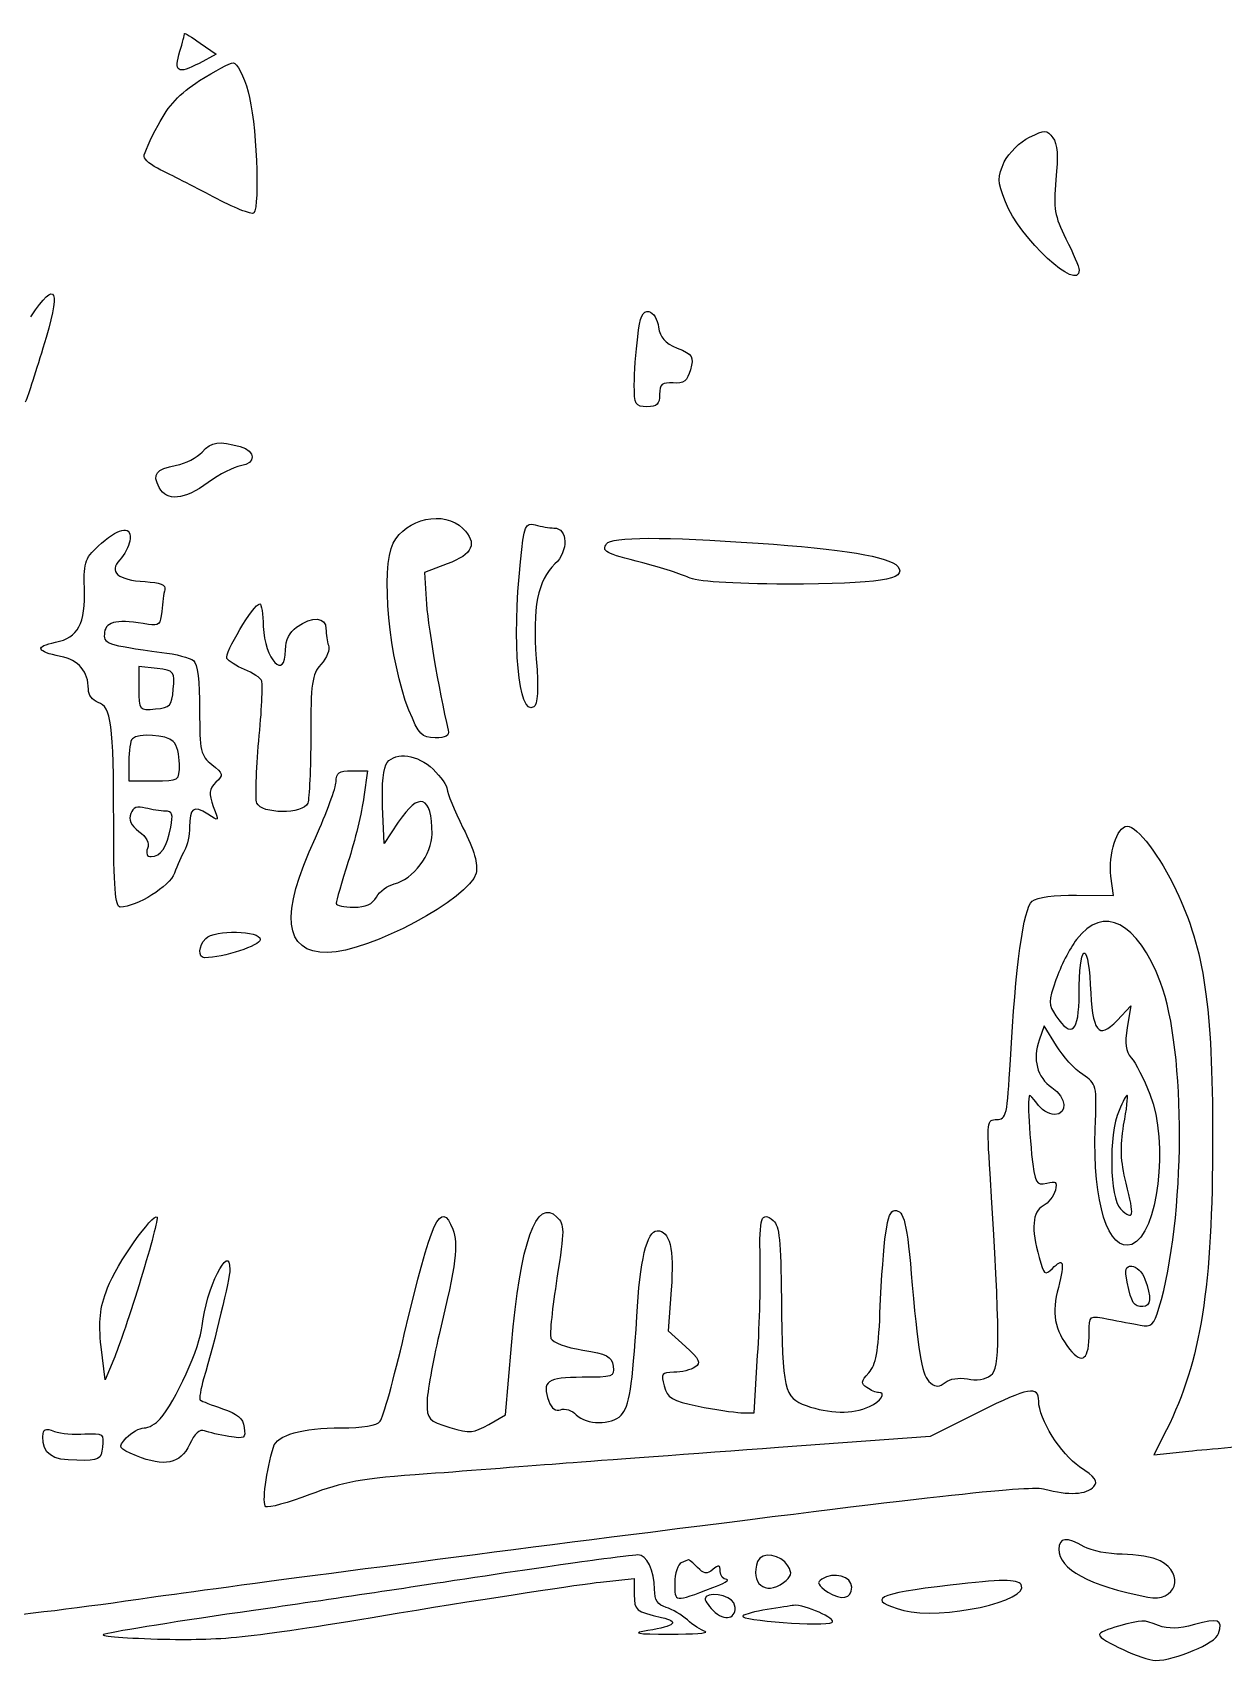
# Model space of a CAD drawing. Extents: x 0 to 1280, y 0 to 707.
# Drawn here: x 254.9 to 490.6, y 2 to 324 of the extents above; entities that cross this region are included whole.
import ezdxf

# ---------------------------------------------------------------- set-up
doc = ezdxf.new("R2010")
doc.units = 0
doc.layers.get('0').update_dxf_attribs({"linetype": 'CONTINUOUS'})

msp = doc.modelspace()

# ---------------------------------------------------------------- linework, layer by layer
at = {"color": 7}
for points in [[(288.1, 321.9), (291.3, 319.7), (287.9, 317.9), (287.9, 317.9)], [(337, 218.9), (332.5, 217.2), (332.8, 211.9)], [(279.6, 198.2), (276, 198.6), (276, 194.2), (276, 194.2)], [(274, 179.8), (274, 176), (279, 176)], [(318.1, 178), (321.2, 178), (320.5, 172.8)], [(327.3, 167.8), (324.5, 163.6), (324.2, 170.9)], [(461.5, 153.4), (468.8, 153.3), (468.3, 157.1)], [(469.5, 128.6), (472.2, 131.5), (471.5, 127.2)], [(457.5, 123.6), (455.1, 127.5), (454.1, 124.7)], [(381.3, 75.3), (380.7, 67.2), (384.1, 64.1)], [(271, 61.6), (269.3, 57.5), (268.5, 64)], [(345.2, 48.7), (348.5, 50.6), (349.7, 64.3)], [(395.1, 51), (397.7, 51), (398.4, 62.4)], [(442.3, 51.2), (432.5, 46.3), (402.5, 44.1)], [(479.3, 47.6), (476.8, 42.7), (483.7, 43.4)], [(367.3, 17.5), (374, 18.2), (374, 15)]]:
    msp.add_lwpolyline(points, dxfattribs=at)
for points in [[(297.6, 312.3)], [(457.4, 294.9)], [(378.8, 265.7)], [(257, 261.6)], [(296, 242.1)], [(340.1, 225.9)], [(358.1, 226)], [(274.2, 223.4)], [(398.5, 223)], [(300.6, 206.5)], [(274.7, 184.3)], [(334.2, 178.3)], [(274.4, 169.5)], [(300, 144.6)], [(461.5, 144.6)], [(469.9, 110.8)], [(276.4, 77.5)], [(294, 79.3)], [(475, 77.4)], [(265.3, 46.8)], [(458, 24)], [(366.5, 21.9)], [(383.3, 21.3)], [(398.4, 21.6)], [(411.1, 18.1)], [(436.5, 16.9)], [(388, 14.2)], [(400.3, 12.1)], [(469.8, 8.8)]]:
    msp.add_lwpolyline(points, close=True, dxfattribs=at)
for points in [[(284.1, 320.3), (284.6, 322), (285, 323.6), (285, 323.8)], [(285, 323.8), (285, 324), (286.4, 323.1), (288.1, 321.9)], [(287.9, 317.9), (283.6, 315.7), (282.9, 316.2), (284.1, 320.3)], [(288, 314.5), (291, 316.4), (294, 318), (294.7, 318)], [(294.7, 318), (295.4, 318), (296.7, 315.4), (297.6, 312.3)], [(279.8, 305.7), (281.8, 309.6), (284, 311.9), (288, 314.5)], [(297.6, 312.3), (299.2, 306.7), (300, 289.7), (298.7, 288.3)], [(277, 299.5), (277, 300), (278.2, 302.9), (279.8, 305.7)], [(447.2, 298.4), (448.1, 300.2), (450.3, 302.4), (452.2, 303.3)], [(452.2, 303.3), (455.3, 304.8), (455.6, 304.8), (456.8, 303.2)], [(456.8, 303.2), (457.7, 302), (457.9, 299.6), (457.4, 294.9)], [(280.3, 296.8), (278.5, 297.7), (277, 298.9), (277, 299.5)], [(290.7, 291.5), (286.8, 293.6), (282, 296), (280.3, 296.8)], [(447.4, 290.5), (445.8, 294.7), (445.8, 295.4), (447.2, 298.4)], [(457.4, 294.9), (456.9, 289.1), (457.1, 287.8), (459.4, 283.2)], [(298.7, 288.3), (298.3, 287.9), (294.7, 289.4), (290.7, 291.5)], [(462, 277), (462, 272.4), (450.2, 283.3), (447.4, 290.5)], [(459.4, 283.2), (460.8, 280.4), (462, 277.6), (462, 277)], [(254.6, 267.8), (259.8, 275.5), (260.6, 273.3), (257, 261.6)], [(374.7, 263.8), (375.1, 267.9), (375.6, 269), (376.9, 268.8)], [(376.9, 268.8), (377.8, 268.6), (378.6, 267.3), (378.8, 265.7)], [(378.8, 265.7), (379.1, 263.7), (380, 262.6), (382.5, 261.6)], [(257, 261.6), (255.4, 256.3), (253.8, 251.4), (253.5, 250.9)], [(374, 254.3), (374, 256.6), (374.3, 260.9), (374.7, 263.8)], [(382.5, 261.6), (385.6, 260.3), (385.8, 259.9), (385.1, 257.3)], [(381.7, 254.7), (379.5, 254.8), (379, 254.5), (379, 252.4)], [(385.1, 257.3), (384.5, 255.1), (383.8, 254.5), (381.7, 254.7)], [(376.5, 250), (374.2, 250), (374, 250.4), (374, 254.3)], [(379, 252.4), (379, 250.5), (378.5, 250), (376.5, 250)], [(288.5, 241), (290.4, 243.1), (291.8, 243.3), (296, 242.1)], [(296, 242.1), (299.2, 241.2), (299.2, 238.8), (296.1, 238.3)], [(280, 234), (278.6, 236.7), (279.3, 237.6), (283.4, 238.4)], [(283.4, 238.4), (285.2, 238.8), (287.5, 239.9), (288.5, 241)], [(296.1, 238.3), (294.8, 238.1), (291.9, 236.6), (289.7, 235)], [(289.7, 235), (284.9, 231.5), (281.5, 231.2), (280, 234)], [(326.3, 223), (328.8, 227.9), (336.4, 229.6), (340.1, 225.9)], [(268.6, 223), (272.4, 226.3), (274.7, 226.5), (274.2, 223.4)], [(340.1, 225.9), (343, 223), (342.1, 220.8), (337, 218.9)], [(351.5, 219.3), (352.2, 226.6), (352.4, 227.1), (354.4, 226.6)], [(354.4, 226.6), (355.6, 226.3), (357.2, 226), (358.1, 226)], [(358.1, 226), (360.9, 226), (361, 221.4), (358.3, 218.9)], [(265.2, 214.2), (265.1, 219.5), (265.3, 220.1), (268.6, 223)], [(274.2, 223.4), (274, 222.4), (273.1, 220.7), (272.2, 219.7)], [(329.4, 190), (325.5, 199.6), (323.8, 218.1), (326.3, 223)], [(375.7, 219.1), (368.1, 221), (367.5, 221.4), (368.5, 222.9)], [(368.5, 222.9), (369.3, 224.3), (380.1, 224.3), (398.5, 223)], [(398.5, 223), (415.1, 221.9), (424.5, 220.3), (426.1, 218.4)], [(272.2, 219.7), (270, 217.3), (271.8, 215.7), (277.2, 215.4)], [(354.1, 190.6), (351.1, 188.7), (349.7, 203.4), (351.5, 219.3)], [(384.7, 216.2), (383.5, 216.8), (379.4, 218.1), (375.7, 219.1)], [(358.3, 218.9), (354.9, 215.6), (353.8, 210.3), (354.6, 200.1)], [(404.2, 214.9), (393.1, 215), (386.1, 215.4), (384.7, 216.2)], [(426.1, 218.4), (428.2, 215.8), (422.3, 214.9), (404.2, 214.9)], [(259.5, 203.4), (264, 204.3), (265.4, 207), (265.2, 214.2)], [(277.2, 215.4), (280.2, 215.2), (281.4, 214.8), (281.1, 213.8)], [(281.1, 213.8), (280.9, 213.1), (280.7, 211.2), (280.5, 209.5)], [(280.5, 209.5), (280.3, 206.9), (279.9, 206.6), (277.9, 206.9)], [(293.4, 200.2), (292.8, 201.1), (298.7, 211), (299.9, 211)], [(299.9, 211), (300.2, 211), (300.6, 209), (300.6, 206.5)], [(332.8, 211.9), (333, 207.6), (335.3, 193.9), (337.2, 186)], [(277.9, 206.9), (272, 208), (269.5, 207.6), (269.2, 205.4)], [(300.6, 206.5), (300.8, 200), (305, 195.6), (305, 201.9)], [(305, 201.9), (305, 203.9), (305.8, 205.4), (307.2, 206.4)], [(307.2, 206.4), (310.3, 208.6), (313, 208.4), (313, 206.1)], [(313, 206.1), (313, 205), (313.2, 203.5), (313.5, 202.8)], [(260.5, 200.6), (255.7, 201.5), (255.3, 202.6), (259.5, 203.4)], [(269.2, 205.4), (268.9, 203.1), (269.4, 202.9), (280.5, 201.4)], [(266, 194.1), (266, 197.6), (264.1, 199.9), (260.5, 200.6)], [(280.5, 201.4), (283.3, 201.1), (286.1, 200.3), (286.8, 199.8)], [(286.8, 199.8), (287.6, 199.1), (288, 195.8), (288, 190)], [(296.9, 198), (295.3, 198.7), (293.7, 199.7), (293.4, 200.2)], [(313.5, 202.8), (313.8, 202), (313.2, 200.3), (312, 199)], [(354.6, 200.1), (355.1, 194), (354.9, 191.1), (354.1, 190.6)], [(282.8, 194.1), (283.1, 197.6), (283, 197.8), (279.6, 198.2)], [(300.3, 195.7), (300.1, 196.3), (298.5, 197.4), (296.9, 198)], [(312, 199), (310.2, 197), (310, 195.3), (310, 184.9)], [(267.9, 191.5), (266.8, 191.9), (266, 193), (266, 194.1)], [(276, 194.2), (276, 189.9), (276, 189.9), (279.3, 190.2)], [(279.3, 190.2), (282.2, 190.5), (282.5, 190.8), (282.8, 194.1)], [(299.7, 183.9), (300.3, 189.7), (300.5, 195), (300.3, 195.7)], [(271, 167.9), (271, 187.2), (270.5, 190.7), (267.9, 191.5)], [(288, 190), (288, 181.8), (288.2, 181), (290.4, 179.2)], [(334.6, 184.5), (331.9, 184.5), (331.4, 185.1), (329.4, 190)], [(274.7, 184.3), (274.3, 184), (274, 181.9), (274, 179.8)], [(282.8, 183.8), (281.5, 185.1), (275.8, 185.5), (274.7, 184.3)], [(284, 179.3), (284, 181.1), (283.5, 183.1), (282.8, 183.8)], [(299.3, 171.6), (299, 172.5), (299.2, 178), (299.7, 183.9)], [(310, 184.9), (310, 178.5), (309.7, 172.5), (309.4, 171.6)], [(337.2, 186), (337.4, 184.9), (336.7, 184.5), (334.6, 184.5)], [(325.1, 179.6), (326.9, 181.8), (331.1, 181.2), (334.2, 178.3)], [(279, 176), (284, 176), (284, 176), (284, 179.3)], [(290.4, 179.2), (292.7, 177.4), (292.8, 177.2), (291.2, 175.7)], [(315, 175.8), (315, 177.6), (315.6, 178), (318.1, 178)], [(324.2, 170.9), (324, 175.4), (324.4, 178.7), (325.1, 179.6)], [(334.2, 178.3), (335.7, 176.8), (337, 175), (337, 174.3)], [(291.2, 175.7), (289.8, 174.3), (289.8, 173.5), (290.7, 170.9)], [(310.9, 164.7), (313.1, 169.6), (315, 174.7), (315, 175.8)], [(334, 165.5), (334, 173.1), (331.4, 174), (327.3, 167.8)], [(337, 174.3), (337, 173.6), (338.4, 170.2), (340.1, 166.7)], [(277.3, 170.6), (275.7, 171.1), (274.8, 170.7), (274.4, 169.5)], [(289.6, 169.4), (286.8, 171.2), (286, 170.6), (286, 166.8)], [(290.7, 170.9), (291.9, 167.9), (291.9, 167.9), (289.6, 169.4)], [(309.4, 171.6), (308.5, 169.3), (300.2, 169.4), (299.3, 171.6)], [(320.5, 172.8), (320.1, 169.9), (318.7, 164.1), (317.4, 160)], [(272.3, 151), (271.3, 151), (271, 155), (271, 167.9)], [(274.4, 169.5), (273.9, 168.3), (274.4, 167.2), (276, 166)], [(281.2, 170), (280.3, 170), (278.5, 170.3), (277.3, 170.6)], [(282.3, 166.8), (282.8, 169.4), (282.6, 170), (281.2, 170)], [(276, 166), (277.5, 164.9), (278.1, 163.7), (277.7, 162.6)], [(278.4, 161), (280.3, 161), (281.6, 162.9), (282.3, 166.8)], [(286, 166.8), (286, 165.3), (285.6, 163.2), (285, 162.2)], [(313.3, 142), (304.6, 142), (303.8, 149.4), (310.9, 164.7)], [(326.5, 155.6), (330.2, 156.5), (334, 161.5), (334, 165.5)], [(340.1, 166.7), (342.4, 162.2), (343.1, 159.5), (342.7, 157.7)], [(468.3, 157.1), (467.7, 161.4), (469.5, 167), (471.5, 167)], [(471.5, 167), (473.5, 167), (478, 161.1), (481.2, 154.3)], [(277.7, 162.6), (277.3, 161.6), (277.6, 161), (278.4, 161)], [(285, 162.2), (284.5, 161.3), (283.6, 159.2), (283, 157.7)], [(317.4, 160), (316.1, 155.9), (315, 152.2), (315, 151.8)], [(283, 157.7), (282.1, 155.1), (275.6, 151.1), (272.3, 151)], [(342.7, 157.7), (341.4, 152.7), (321.6, 142.1), (313.3, 142)], [(323, 153), (323.6, 154.1), (325.2, 155.3), (326.5, 155.6)], [(315, 151.8), (315, 151.3), (316.6, 151), (318.5, 151)], [(318.5, 151), (320.9, 151), (322.2, 151.6), (323, 153)], [(448.4, 120.8), (449.4, 139.2), (451, 150.8), (452.7, 152.2)], [(452.7, 152.2), (453.7, 153), (457.1, 153.4), (461.5, 153.4)], [(478.1, 136.1), (473.5, 148.1), (466.8, 151.6), (461.5, 144.6)], [(481.2, 154.3), (486.8, 142.5), (488.4, 131.4), (488.4, 105.5)], [(289.2, 144.8), (291, 146.6), (300, 146.4), (300, 144.6)], [(462, 133.8), (462, 143.5), (463.7, 145), (464.2, 135.7)], [(289, 141), (287.6, 141), (287.8, 143.4), (289.2, 144.8)], [(300, 144.6), (300, 143.4), (292.7, 141), (289, 141)], [(461.5, 144.6), (460.1, 142.8), (458.3, 139.2), (457.4, 136.6)], [(457.4, 136.6), (455.9, 132.3), (455.9, 131.8), (457.4, 129.5)], [(464.2, 135.7), (464.6, 126.2), (465.8, 124.7), (469.5, 128.6)], [(477.8, 71.7), (483.1, 89.5), (483.2, 122.5), (478.1, 136.1)], [(457.4, 129.5), (460.5, 124.9), (462, 126.3), (462, 133.8)], [(471.5, 127.2), (471, 124), (471.2, 122.5), (472.3, 121.2)], [(454.1, 124.7), (452.7, 121), (453.7, 117.3), (456.6, 115.3)], [(462.7, 117.9), (461.1, 118.9), (458.8, 121.5), (457.5, 123.6)], [(445.7, 109), (447.6, 109), (447.8, 109.8), (448.4, 120.8)], [(472.3, 121.2), (473.2, 120.3), (474.8, 117), (476, 114)], [(465.2, 107.1), (465.5, 116), (465.5, 116), (462.7, 117.9)], [(453.6, 112.2), (452, 114.4), (452, 114.4), (452, 111.4)], [(456.6, 115.3), (459.5, 113.4), (459.8, 110), (457.1, 110)], [(471.5, 113.8), (471.4, 113.9), (470.6, 112.6), (469.9, 110.8)], [(470.8, 107.9), (471.4, 111), (471.7, 113.6), (471.5, 113.8)], [(476, 114), (479.8, 104.4), (477.6, 86.3), (472.4, 84.3)], [(452, 111.4), (452, 109.7), (452.3, 105.5), (452.6, 102.1)], [(457.1, 110), (456, 110), (454.4, 111), (453.6, 112.2)], [(469.9, 110.8), (467.8, 105.9), (468, 93.5), (470.2, 91.3)], [(444.4, 98.3), (443.7, 108.6), (443.8, 109), (445.7, 109)], [(472.4, 84.3), (467.8, 82.6), (464.6, 92.7), (465.2, 107.1)], [(471.3, 96.4), (470.2, 100.9), (470.1, 103.5), (470.8, 107.9)], [(488.4, 105.5), (488.4, 75.7), (486.1, 61.3), (479.3, 47.6)], [(452.6, 102.1), (453.3, 96.3), (453.4, 95.9), (455.6, 96.4)], [(444.5, 58.4), (446.4, 59.8), (446.4, 65.7), (444.4, 98.3)], [(455.6, 96.4), (457.4, 96.9), (457.7, 96.7), (457.3, 95)], [(328.5, 66.5), (333.9, 89.3), (335.7, 93.4), (338.1, 87.3)], [(349.7, 64.3), (351.4, 84.7), (354.7, 93.8), (358.7, 89.7)], [(457.3, 95), (457, 93.8), (455.9, 92.5), (454.9, 91.9)], [(470.2, 91.3), (472.8, 88.8), (473, 89.8), (471.3, 96.4)], [(269.8, 75.7), (271.6, 80.4), (278.8, 90.6), (279.6, 89.7)], [(398.9, 81.4), (398.7, 89.6), (399.1, 91), (401.5, 89)], [(422.6, 70.7), (423.3, 86), (424, 91), (425.5, 91)], [(425.5, 91), (427.4, 91), (427.9, 89), (429, 76.2)], [(454.9, 91.9), (452.7, 90.8), (452.5, 87.4), (454.1, 81.7)], [(279.6, 89.7), (279.8, 89.5), (278.4, 84), (276.4, 77.5)], [(338.1, 87.3), (339.2, 84.2), (338.8, 80.7), (335.4, 66.5)], [(358.7, 89.7), (360.2, 88.2), (360.2, 87.3), (358.7, 77.6)], [(374.5, 70), (375.1, 81.1), (376.5, 87), (378.5, 87)], [(378.5, 87), (381, 87), (381.9, 83.6), (381.3, 75.3)], [(401.5, 89), (402.7, 88), (403, 85), (403.1, 73.6)], [(288.5, 68.2), (289.2, 75.3), (294, 85.1), (294, 79.3)], [(398.4, 62.4), (398.8, 68.7), (399, 77.3), (398.9, 81.4)], [(454.1, 81.7), (455, 78.3), (455.2, 78.1), (456.7, 79.5)], [(456.7, 79.5), (458.9, 81.8), (459.2, 80.9), (457.9, 75.8)], [(276.4, 77.5), (274.4, 71), (272, 63.8), (271, 61.6)], [(294, 79.3), (294, 77.7), (291, 65.1), (288.8, 57.7)], [(358.7, 77.6), (357.8, 71.9), (357.2, 66.5), (357.5, 65.7)], [(471.5, 76.8), (471, 79.4), (471.2, 80), (472.4, 80)], [(472.4, 80), (473.3, 80), (474.5, 78.8), (475, 77.4)], [(475, 77.4), (476.4, 73.8), (476.2, 72), (474.6, 72)], [(268.5, 64), (268, 69.3), (268.2, 71.5), (269.8, 75.7)], [(429, 76.2), (430.3, 61.4), (430.9, 58.4), (432.6, 56.9)], [(457.9, 75.8), (456.5, 70.7), (457.1, 67.4), (460.1, 63.6)], [(474.6, 72), (472.8, 72), (472.4, 72.6), (471.5, 76.8)], [(403.1, 73.6), (403.3, 55.4), (403.6, 54), (408, 52.4)], [(474.1, 68.3), (476.3, 67.9), (476.8, 68.3), (477.8, 71.7)], [(280.2, 49.8), (283.1, 53), (288.2, 64.2), (288.5, 68.2)], [(371.4, 50.5), (373, 52.2), (373.6, 56), (374.5, 70)], [(420.4, 58.9), (421.8, 60.5), (422.3, 63), (422.6, 70.7)], [(464, 66.9), (464, 70.2), (464, 70.3), (467.8, 69.5)], [(467.8, 69.5), (469.8, 69.1), (472.7, 68.6), (474.1, 68.3)], [(323.7, 49.3), (324.3, 49.9), (326.4, 57.7), (328.5, 66.5)], [(335.4, 66.5), (334.1, 61), (333, 54.9), (333, 53)], [(357.5, 65.7), (357.9, 64.9), (360.4, 63.9), (363.8, 63.4)], [(460.1, 63.6), (462.7, 60.4), (464, 61.5), (464, 66.9)], [(363.8, 63.4), (368.6, 62.6), (369.5, 62.2), (369.8, 60.2)], [(384.1, 64.1), (386.9, 61.5), (387.3, 60.9), (386, 60)], [(363.7, 58), (356.8, 58), (355.6, 57.2), (357.1, 53.3)], [(369.8, 60.2), (370.1, 58.1), (369.8, 58), (363.7, 58)], [(381.8, 59), (379.4, 59), (379.2, 58.7), (379.9, 56.3)], [(386, 60), (385.2, 59.5), (383.3, 59), (381.8, 59)], [(420, 56), (418.8, 56.7), (418.8, 57.2), (420.4, 58.9)], [(435.5, 57), (436.4, 57.7), (438.2, 58), (439.9, 57.7)], [(439.9, 57.7), (441.6, 57.3), (443.5, 57.6), (444.5, 58.4)], [(288.8, 57.7), (288.2, 55.7), (287.9, 53.8), (288.1, 53.5)], [(379.9, 56.3), (380.5, 53.9), (381.4, 53.4), (386.6, 52.3)], [(422.3, 55), (421.8, 55), (420.8, 55.4), (420, 56)], [(420.5, 52.2), (422.8, 53.2), (423.9, 55), (422.3, 55)], [(432.6, 56.9), (433.7, 56), (434.4, 56.1), (435.5, 57)], [(454, 53.3), (454, 56.4), (452, 56), (442.3, 51.2)], [(288.1, 53.5), (288.4, 53.3), (290.4, 52.5), (292.5, 51.8)], [(292.5, 51.8), (295.5, 50.8), (296.6, 49.9), (296.8, 48.1)], [(333, 53), (333, 49.6), (333.3, 49.4), (337.5, 48.1)], [(357.1, 53.3), (357.6, 51.8), (358.5, 51.2), (359.4, 51.6)], [(359.4, 51.6), (360.3, 51.9), (361.7, 51.5), (362.5, 50.6)], [(386.6, 52.3), (389.8, 51.6), (393.7, 51.1), (395.1, 51)], [(408, 52.4), (412.5, 50.8), (417.2, 50.7), (420.5, 52.2)], [(462.1, 40.3), (458.4, 42.8), (454, 49.7), (454, 53.3)], [(277, 48), (277.9, 48), (279.4, 48.8), (280.2, 49.8)], [(316, 48), (320.2, 48), (323.1, 48.5), (323.7, 49.3)], [(337.5, 48.1), (341.5, 46.9), (342.3, 47), (345.2, 48.7)], [(362.5, 50.6), (364.6, 48.6), (369.4, 48.5), (371.4, 50.5)], [(257, 46.3), (257, 47.8), (257.4, 48), (259.3, 47.3)], [(263.7, 41.6), (258.7, 41.6), (257, 42.8), (257, 46.3)], [(259.3, 47.3), (260.5, 46.9), (263.2, 46.6), (265.3, 46.8)], [(265.3, 46.8), (268.9, 47), (269.1, 46.8), (268.8, 44.2)], [(275.5, 42.5), (271.8, 44), (271.8, 44.1), (273.5, 46)], [(273.5, 46), (274.5, 47.1), (276.1, 48), (277, 48)], [(289, 47.4), (288, 47.8), (287, 46.9), (286, 44.7)], [(293.8, 46.3), (292, 46.6), (289.8, 47.1), (289, 47.4)], [(296.8, 48.1), (297.2, 45.9), (296.9, 45.8), (293.8, 46.3)], [(302.6, 44.2), (303.3, 46.6), (308.3, 48), (316, 48)], [(268.8, 44.2), (268.5, 41.7), (268.2, 41.5), (263.7, 41.6)], [(286, 44.7), (284.2, 40.9), (281, 40.2), (275.5, 42.5)], [(301.1, 32.4), (300.3, 32.9), (301.2, 39.7), (302.6, 44.2)], [(402.5, 44.1), (386, 42.9), (367.1, 41.5), (360.5, 41)], [(483.7, 43.4), (487.4, 43.8), (495.9, 44.5), (502.5, 45)], [(333, 38.9), (319.9, 38), (316.3, 37.3), (309.8, 34.8)], [(360.5, 41), (353.9, 40.5), (341.5, 39.5), (333, 38.9)], [(464.9, 36.4), (465.8, 37.4), (465.2, 38.3), (462.1, 40.3)], [(377.2, 27.4), (434.5, 34.7), (452.7, 36.7), (455.2, 35.9)], [(455.2, 35.9), (459.8, 34.6), (463.6, 34.8), (464.9, 36.4)], [(309.8, 34.8), (305.5, 33.2), (301.6, 32.1), (301.1, 32.4)], [(278.5, 14.5), (291.7, 16.4), (336.1, 22.2), (377.2, 27.4)], [(463, 24.5), (459.5, 26.5), (458, 26.3), (458, 24)], [(374.7, 22.9), (374, 22.8), (370.4, 22.4), (366.5, 21.9)], [(378, 16.1), (378, 19.7), (376.4, 23), (374.7, 22.9)], [(404.4, 20.7), (403, 23), (399.2, 23.6), (398.4, 21.6)], [(458, 24), (458, 20), (463.8, 16.9), (475.6, 14.5)], [(470.5, 23), (467.8, 23), (464.4, 23.7), (463, 24.5)], [(478, 21.7), (476.6, 22.4), (473.3, 23), (470.5, 23)], [(366.5, 21.9), (362.7, 21.4), (351, 19.7), (340.5, 18.1)], [(383.3, 21.3), (382.6, 21.1), (382, 19.2), (382, 17.3)], [(384.7, 21.9), (384.6, 21.9), (383.9, 21.6), (383.3, 21.3)], [(386.5, 20.4), (385.6, 21.3), (384.8, 22), (384.7, 21.9)], [(389.5, 20), (388.4, 19), (387.7, 19.1), (386.5, 20.4)], [(391, 19.6), (391, 20.9), (390.7, 21), (389.5, 20)], [(392.3, 18), (391.6, 18), (391, 18.7), (391, 19.6)], [(398.4, 21.6), (396.8, 17.3), (399.9, 14.7), (403.5, 17.4)], [(403.5, 17.4), (405.1, 18.6), (405.3, 19.2), (404.4, 20.7)], [(417, 16.5), (417, 18.6), (413.5, 19.6), (411.1, 18.1)], [(475.6, 14.5), (481.1, 13.4), (483.1, 19.1), (478, 21.7)], [(340.5, 18.1), (330.1, 16.5), (310, 13.5), (296, 11.5)], [(327.5, 11.4), (345.7, 14.4), (363.5, 17.1), (367.3, 17.5)], [(380.3, 12.5), (378.6, 13), (378, 13.9), (378, 16.1)], [(382, 17.3), (382, 13.4), (381.8, 13.5), (389.5, 16.4)], [(389.5, 16.4), (391.7, 17.2), (392.9, 17.9), (392.3, 18)], [(411.1, 18.1), (410, 17.4), (410.3, 16.9), (412.3, 15.5)], [(412.3, 15.5), (415, 13.8), (417, 14.2), (417, 16.5)], [(436.5, 16.9), (421.8, 15.2), (419.6, 14), (427.3, 11.9)], [(427.3, 11.9), (434.7, 9.9), (452.5, 13.8), (450.5, 17)], [(450.5, 17), (449.8, 18.1), (446.6, 18.1), (436.5, 16.9)], [(215.1, 9), (233.8, 9), (250.3, 10.4), (278.5, 14.5)], [(374, 15), (374, 11.9), (374.3, 11.7), (379.4, 10.5)], [(393.7, 13.4), (393, 15), (388, 15.7), (388, 14.2)], [(388, 14.2), (388, 13.7), (388.9, 12.5), (390, 11.5)], [(390, 11.5), (392.3, 9.4), (394.7, 10.7), (393.7, 13.4)], [(405.5, 12.9), (405, 12.8), (402.6, 12.4), (400.3, 12.1)], [(413.1, 9.5), (414.2, 10.2), (407.7, 13.1), (405.5, 12.9)], [(296, 11.5), (282, 9.5), (269.8, 7.5), (269, 7.1)], [(281, 6.2), (293.4, 6), (297.3, 6.4), (327.5, 11.4)], [(379.4, 10.5), (383, 9.7), (382.1, 8.8), (376.7, 7.9)], [(384.5, 10), (383.4, 11), (381.5, 12.1), (380.3, 12.5)], [(388, 7.7), (387.2, 8), (385.6, 9), (384.5, 10)], [(395.5, 10.8), (394.6, 9.9), (411.7, 8.7), (413.1, 9.5)], [(400.3, 12.1), (397.9, 11.7), (395.8, 11.1), (395.5, 10.8)], [(477.7, 8.9), (474.5, 10.1), (474.8, 10.1), (469.8, 8.8)], [(489.6, 7.3), (490.5, 10.1), (489.5, 10.4), (484.8, 9.1)], [(269, 7.1), (268.2, 6.8), (273.6, 6.4), (281, 6.2)], [(376.7, 7.9), (373.4, 7.4), (374.3, 7.2), (381, 7.2)], [(381, 7.2), (385.7, 7.2), (388.8, 7.4), (388, 7.7)], [(469.8, 8.8), (467.7, 8.2), (466, 7.5), (466, 7.1)], [(466, 7.1), (466, 6), (474.8, 2), (477.1, 2)], [(477.1, 2), (481, 2), (489, 5.4), (489.6, 7.3)], [(484.8, 9.1), (481.6, 8.2), (479.7, 8.2), (477.7, 8.9)]]:
    msp.add_open_spline(points, degree=3, dxfattribs=at)

doc.saveas('drawing.dxf')
